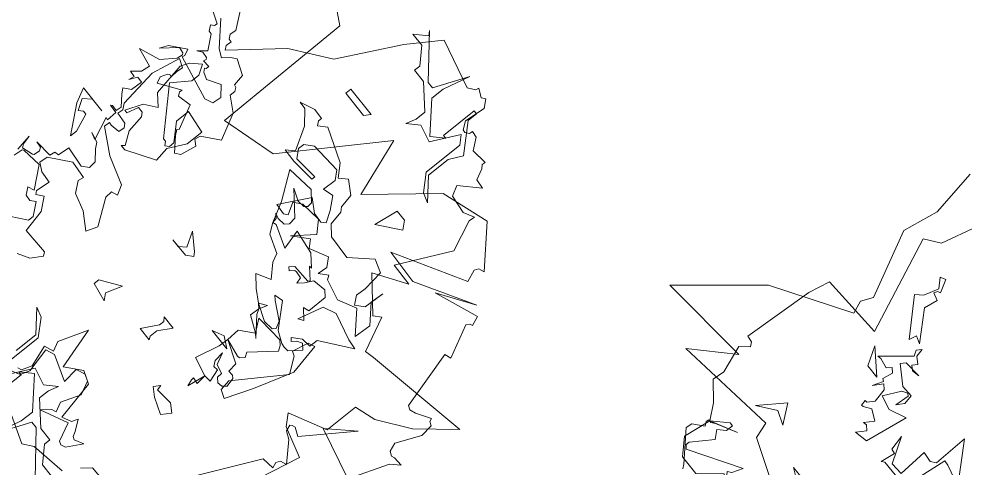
# Model space of a CAD drawing. Header units: metres. Extents: x -71 to 881, y -503 to 661.
# Drawn here: x 131.92 to 137.19, y -235.03 to -232.53 of the extents above; entities that cross this region are included whole.
import ezdxf

# ---------------------------------------------------------------- set-up
doc = ezdxf.new("R2010")
doc.units = ezdxf.units.M
doc.layers.add('ARBRE', color=100, linetype='Continuous', lineweight=13, true_color=0x00ff3f)

# ---------------------------------------------------------------- blocks, each defined once
blk = doc.blocks.new('WMF2', base_point=(0, 0.01))
at = {"color": 251, "lineweight": 0, "true_color": 0x636466}
for points in [[(81.23, -212.64), (86.45, -202.37), (92.4, -197.64), (98.49, -189.57), (98.99, -190.16), (98.92, -191.16), (99.46, -191.2), (99.98, -191.79), (99.88, -192.88), (107.36, -202.17)], [(213.62, -166.42), (215.13, -160.27), (217.5, -158.38), (210.72, -142.97), (221.5, -142.28), (222.26, -138.6), (222.84, -126.51), (221.75, -126.41), (221.24, -125.83), (222.46, -124.38), (220.76, -119.93), (220.93, -117.85), (217.92, -115.52), (216.01, -113.25), (211.75, -115.52), (215.09, -113.71), (215.69, -113.21), (216.23, -113.25), (216.29, -112.71), (215.78, -112.1), (217.44, -110.7), (217.53, -109.6), (213.13, -105.6), (212.64, -105.02)], [(41.63, -148.52), (39.67, -158.01), (44.92, -159.4), (46.44, -161.06), (40.43, -164.26), (40.42, -170.12), (36.91, -171.27), (31.95, -175.08), (27.13, -180.99), (44.83, -177.37), (46.41, -176.96), (49.12, -182.48), (50.2, -181.46), (55.69, -185.68), (50.55, -189.17), (54.41, -189.22), (50.23, -198.2), (52.48, -203.12), (52.39, -204.21), (54.12, -203.26), (57.28, -203.53), (58.15, -205.15), (55.25, -208.11), (56.89, -208.24), (57.74, -209.97), (58.25, -210.45), (58.2, -211), (60.88, -210.67), (62.28, -212.43), (63.37, -212.54), (63.42, -211.98), (64, -211.48), (64.56, -211.53), (65.45, -212.71), (65.14, -216.33), (66.13, -217.51), (66.73, -217.02), (68.24, -217.69), (68.28, -217.15), (69.45, -216.26), (77.76, -218.17), (81.23, -212.64), (81.23, -212.64)], [(220.92, -170.8), (219.49, -162.84), (220.49, -156.77), (215.08, -146.26), (215.94, -144.26), (215.12, -142.21), (227.2, -134.24), (237.13, -121.84), (221.43, -123.58), (227.53, -117.47), (210.08, -120.09), (209.21, -117.47), (201.41, -114.58)], [(48.13, -142.44), (43.19, -153.31), (41.06, -153.59), (41.43, -154.51), (41.13, -155.22), (40.11, -155.63), (43.05, -158.46), (44.35, -159.02), (44.76, -160.04), (44.45, -160.3), (43.92, -160.51), (42.49, -159.91), (37.1, -168.03), (40.97, -163.9), (32.15, -161.95), (29.82, -168.64), (28.52, -170), (30.14, -169.93), (30.65, -169.72), (31.37, -170.03), (31.94, -171.46), (30.17, -175.61), (30.45, -177.74), (31.15, -178.04), (31.35, -178.56), (33.6, -177.07), (34.61, -176.66), (35.32, -176.96), (38.04, -186.65), (37.02, -187.05), (39.7, -192.27), (39.35, -192.88), (38.94, -193.04), (39.56, -194.57), (39.97, -194.4), (46.81, -191.62), (41.05, -195.63), (50.47, -189.97), (56.38, -190.15), (44.99, -196.88), (45.76, -198.84), (45.47, -199.54), (44.55, -199.92), (50.64, -205.39), (58.51, -202.62), (66.66, -192.17), (70.16, -201.76), (80.62, -185.19), (89.7, -182.43), (90.01, -206.45), (97.85, -210.62)], [(102.97, -192.24), (99.24, -188.97), (97.85, -188.34), (97.03, -189.52), (96.18, -190.24), (93.53, -189.23), (93.18, -187.24), (92.71, -187.16), (92.29, -186.66), (92.32, -185.67), (89.73, -184.22), (87.53, -180.05), (90.18, -177.78), (90.31, -176.8), (89.34, -176.22), (89.8, -173.49), (90.58, -172.83), (92.72, -174.77), (93.38, -175.55), (93.1, -175.8), (95.08, -179.67), (97.34, -179.08), (97.82, -179.64), (97.78, -180.15), (101.14, -177.68), (101.63, -178.7), (101.22, -179.9), (100.95, -180.15), (100.54, -180.1), (100.64, -181.36), (100.55, -182.4), (102.01, -182.98), (102.92, -178.07), (101.94, -171.52), (101.24, -170.69), (101.31, -169.75), (99.34, -169.6), (98.87, -169.05), (98.94, -168.01), (100.49, -167.68), (101, -167.72), (101.03, -166.73), (96.75, -164.41), (91.89, -162.99), (91.03, -161.43), (92.05, -161.03), (91.94, -159.79), (89, -155.76), (89.67, -153.85), (92.49, -155.57), (95.44, -156.33), (96.81, -157.94), (96.68, -158.92), (99.66, -159.16), (102.89, -156.4), (103, -154.96), (101.56, -154.29), (99.54, -154.17), (99.73, -151.7), (99.31, -151.21), (98.26, -152.1), (96.65, -150.2), (95.72, -146.4), (91.23, -146.56), (90.77, -146.01), (91.89, -144.08), (93.76, -142.97)], [(99.24, -145.7), (96.84, -147.73), (96.81, -148.71), (98.38, -150.55), (99.16, -149.88), (100.2, -149.96), (101.09, -151.02), (100.03, -151.47), (102.77, -154.68), (106.07, -154.17), (106.29, -153.98), (106.42, -152.45)], [(106.84, -153.51), (107.36, -156.24), (106.96, -154.77), (106.52, -154.26), (104.73, -154.84), (104.51, -155.03), (104.42, -156.07), (104.84, -156.57), (105.88, -156.64), (102.86, -156.92), (102.73, -157.89), (102.04, -158.1), (101.88, -160.07), (98.36, -159.78), (97.31, -160.68), (97.47, -161.98), (99.06, -163.31), (99.78, -164.14), (101.47, -164.52), (100.3, -164.17), (101.94, -167.79), (101.51, -167.75), (101.59, -169.52), (103.08, -169.59), (102.8, -169.82), (101.82, -169.79), (101.75, -170.73), (103.34, -172.15), (104, -172.92), (102.95, -173.82), (102.84, -175.84), (103.82, -175.87), (104.45, -174.47), (104.32, -175.45), (105.36, -175.53), (104.26, -176.94), (104.08, -178.42), (106.33, -178.82), (107.3, -178.94), (103.92, -180.38), (102.29, -182.75), (102.16, -183.73), (102.39, -184), (103.43, -184.08), (105.34, -181.48), (104.76, -182.94), (102.36, -184.98), (101.88, -183.96), (101.97, -183.49), (94.36, -182.12), (93.06, -182.73), (92.94, -184.28), (94.55, -185.59), (96.67, -184.27), (97.88, -184.67), (98.3, -185.17), (98.08, -185.36), (98.04, -185.87), (99.3, -185.77), (99.21, -186.22), (99.44, -186.5), (100.48, -186.59), (101.25, -185.92), (100.16, -187.33), (101.95, -189.45), (102.48, -189.49), (103.14, -190.28), (102.64, -190.71), (102.6, -191.22), (104.51, -191.89)], [(216.62, -108.51), (216.01, -113.25), (213.7, -115.58), (213.1, -115.58), (213.1, -114.35), (214.19, -113.25), (213.1, -112.03), (215.41, -108.51), (215.41, -107.9), (214.8, -107.41), (206.64, -112.66), (207.25, -110.82), (207.86, -110.33), (206.64, -109.11), (207.25, -109.11), (207.86, -109.72), (210.77, -106.2), (214.19, -106.2), (216.62, -108.51), (216.62, -108.51)], [(194.63, -115.87), (201.7, -119.08), (199.51, -119.1), (194.63, -115.87), (194.63, -115.87)], [(79.28, -131.51), (78.66, -131.81), (78.08, -133.54), (79.32, -137.06), (77.83, -137.7), (78.59, -139.25), (76.91, -144.21), (74.85, -137.35), (72.31, -139.57), (70.12, -138.82), (68.65, -132.15), (67.1, -132.91), (66.75, -133.95), (65.48, -132.37), (65.1, -131.6), (64.53, -131.41), (63.1, -132.21), (64.5, -129.59), (65.26, -129.22), (65.84, -129.4), (67.29, -132.34), (71.77, -130.12), (70.62, -131.65), (69.87, -131.93), (70.65, -133.46), (69.51, -136.82), (70.57, -138.98), (71.73, -139.36), (73.23, -138.72), (72.87, -136.03), (77.25, -137.51), (78.75, -136.87), (77.7, -132.76), (78.24, -131.16), (79.66, -130.35)], [(74.87, -126.28), (69.33, -124.41), (67.74, -125.68), (61.86, -126.76)], [(60.34, -129.35), (59.17, -130.88), (54.25, -131.01)], [(208.1, -122), (210.46, -122.83), (213.34, -120.5), (210.43, -124.86), (208.1, -122), (208.1, -122)], [(81.01, -137.11), (81.01, -130.16)], [(79.79, -128.95), (77.48, -133.7), (74.56, -133.08), (72.85, -134.78), (73.33, -133.08), (73.33, -131.26), (69.33, -128.34), (67, -128.34), (67, -127.23), (64.57, -124.92), (62.26, -124.92)], [(63.48, -122.5), (69.93, -127.84), (71.03, -127.84), (73.33, -122), (72.24, -126.63), (72.24, -128.95), (76.88, -133.08), (78.71, -131.26), (78.09, -131.26), (78.09, -124.92)], [(81.61, -133.08), (81.61, -137.11), (85.03, -140.02), (83.32, -139.54), (81.01, -137.11), (81.01, -137.11)], [(190.5, -128.76), (189.64, -129.45), (189.46, -131.17), (193.19, -131.13), (193.65, -130.73), (193.32, -133.22), (194.17, -133.3), (194.78, -135.8), (192.24, -131.89), (190.15, -132.02), (190.49, -137.07), (188.78, -136.9), (187.93, -137.58), (188.18, -143.5), (182.86, -137.92), (186.5, -138.74), (187.36, -138.82), (188.57, -127.35), (187.03, -126.24), (188.66, -126.48), (190.5, -128.76), (190.5, -128.76)], [(198.96, -132.02), (199.76, -132.54), (200.36, -132.4), (199.38, -133.95), (201.26, -134.85), (202.39, -133.98), (202.72, -133.9), (202.93, -134.84), (202.59, -134.91), (201.88, -136.06), (202.37, -138.31), (203.19, -138.84), (204.17, -137.22), (203.51, -139.04), (203.93, -139.29), (203.69, -141.03), (204.43, -141.55), (204.96, -140.74), (206.69, -141.04), (207.29, -140.91), (203.63, -145.45), (204.17, -146.3), (203.66, -147.12), (203.34, -145.79), (202.2, -145.06), (202.72, -144.26), (201.92, -143.8), (200.66, -144.08), (203.6, -143.77), (204.12, -142.96), (200.96, -141), (198.96, -141.1), (198.59, -139.51), (199.36, -138.28), (199.2, -140.69), (199.61, -140.96), (200.47, -140.41), (201.83, -137.47), (199.42, -136.95), (196.65, -138.27), (197.74, -130.97), (199.93, -130.47), (198.96, -132.02), (198.96, -132.02)], [(208.87, -141.57), (204.74, -138.66), (207.06, -138.66), (208.87, -141.57), (208.87, -141.57)], [(59.05, -144.81), (61.87, -145.83), (63.32, -146.72), (62.67, -147.76), (62.48, -146.91), (59.55, -147.25), (58.09, -146.36), (59.05, -144.81), (59.05, -144.81)], [(208.96, -155.15), (209.4, -154.92), (209.63, -154.33), (208.3, -153.97), (208.67, -151.63), (204.64, -147.41), (205.96, -147.79), (206.24, -146.5), (211.37, -151.69), (210.33, -152.81), (209.63, -155.34), (210.96, -156.71), (210.11, -157.18), (208.96, -155.15), (208.96, -155.15)], [(82.25, -150.59), (79.04, -152.94), (79.92, -150.11), (79.04, -149.13), (82.25, -149.63), (82.25, -150.59), (82.25, -150.59)], [(59.93, -151.15), (60.32, -152.23), (60.38, -152.67), (59.29, -152.55), (59.49, -154.26), (58.26, -154.43), (58.99, -156.48), (59.78, -156.36), (60.39, -157.12), (60.6, -158.84), (59.69, -157), (58.12, -156.61), (58.04, -155.76), (57.3, -155.21), (56.47, -155.37), (55.94, -156.07), (56.34, -157.53), (56.79, -157.86), (57.66, -157.75), (57.9, -159.41), (61.78, -160.83), (58.66, -160.38), (58.28, -160.48), (57.75, -161.18), (58.26, -161.95), (55.2, -166.06), (55.75, -166.8), (56.5, -167.36), (60.96, -166.95), (61.31, -166.89), (59.77, -164.96), (59.07, -164.44), (62, -167.02), (62.51, -167.79), (63.26, -168.35), (60.34, -167.25), (58.66, -167.5), (58.28, -168), (58.89, -169.15), (61.9, -170.7), (62.6, -171.21), (61.18, -171.65), (57.84, -168.06), (55.81, -167.24), (55.17, -167.15), (54.29, -167.27), (52.87, -169.18), (53.82, -169.88), (54.6, -169.37), (55.15, -168.63), (55.66, -169.01), (54.32, -170.26), (52.66, -170.5), (52.66, -171.97), (47.81, -175.9), (49.56, -176.04), (54.15, -177.07), (56.26, -176.06), (57.34, -171.75), (56.54, -172.31), (58.19, -173.55), (57.21, -173.91), (57.26, -177.31), (58.26, -178.06), (60.53, -177.56), (61.17, -176.18), (61.91, -175.17), (62.25, -176.19), (63.37, -176.26), (63.72, -176.21), (64.28, -175.46), (64.78, -175.83), (64.22, -176.58), (61.08, -176.8), (60.89, -177.07), (62.8, -178.48), (62.37, -178.54), (64.31, -180), (68.46, -180.44), (67.52, -177.18), (71.39, -178.5), (71.97, -178.23), (72.13, -179.07), (72.84, -179.59), (71.95, -179.32), (70.65, -179.51), (70.12, -180.21), (70.34, -181.46), (74.19, -184.37), (72.12, -183.59), (70.89, -183.77), (70.51, -184.27), (70.59, -185.1), (72.3, -186.38), (76.95, -185.71), (73.74, -181.48), (71.97, -178.23), (70.82, -176.69), (67.68, -175.65), (66.98, -174.25), (64.97, -172.31), (67.26, -170.98), (65.32, -169.52), (63.26, -168.35), (62.04, -169.25), (62.51, -167.79), (62.6, -166.17), (59.77, -164.96), (61.9, -163.05), (61.78, -160.83), (61.83, -159.09), (62.73, -154.97), (59.49, -154.26), (59.93, -151.15), (59.93, -151.15)], [(70.48, -153.72), (70.48, -154.59), (70.98, -155.09), (68.65, -155.09), (70, -152.75), (70, -151.4), (69.61, -150.88), (71.95, -150.88), (70.48, -153.72), (70.48, -153.72)], [(56.45, -156.83), (51.18, -165.09), (52.99, -167.49), (53.79, -167.78), (53.24, -170.6), (52.14, -171.11), (51.01, -165.85), (52.98, -159.15), (54.67, -154.45), (56.12, -154.97), (56.45, -156.83), (56.45, -156.83)], [(62.6, -160.74), (60.66, -159.76), (64.44, -159.76), (62.6, -160.74), (62.6, -160.74)], [(105.63, -167.93), (106.73, -166.71), (105.63, -165.01), (105.03, -165.6), (104.42, -165.6), (103.21, -162.7), (103.21, -161.47), (106.73, -165.6), (107.95, -167.93), (103.21, -167.93), (105.63, -167.93), (105.63, -167.93)], [(78.47, -163.95), (77.51, -164.92), (78.97, -167.27), (76.15, -165.41), (75.64, -164.92), (76.63, -163.95), (79.84, -163.95), (78.47, -163.95), (78.47, -163.95)], [(96.52, -167.41), (97.97, -169.37), (98.48, -172.36), (98.99, -172.89), (99.94, -172.89), (100.46, -170.92), (100.97, -170.92), (99.94, -173.81), (97.97, -175.37), (99.94, -176.82), (100.97, -182.31), (100.46, -183.77), (98.99, -185.32), (97.97, -183.77), (97.97, -182.31), (99.94, -179.3), (93.53, -172.89), (93, -172.89), (92.49, -172.36), (91.96, -172.89), (91.96, -173.81), (94.45, -176.31), (94.45, -178.79), (90.5, -178.38), (90.5, -175.37), (91.96, -172.36), (91.54, -169.88), (96, -166.89), (96.93, -166.89), (96.52, -167.41), (96.52, -167.41)], [(52.76, -180.21), (55.75, -178.63), (59.24, -179.37), (59.71, -180), (60.98, -178.83), (60.92, -180.53), (62.07, -181.8), (65.07, -180.21), (66.12, -181.35), (68.53, -179.14), (66.06, -182.57), (67.81, -184.35), (71.26, -183.89), (72.51, -182.83), (71.38, -180.95), (72, -180.48), (73.83, -180.56), (71.19, -185.7), (68.92, -184.4), (67.21, -184.32), (66.57, -184.91), (67.73, -186.66), (69.36, -188.54), (71.08, -188), (71, -190.33), (72.16, -191.6), (77.42, -191.2), (78.69, -190.03), (78.74, -188.92), (77.57, -187.67), (73.52, -188.11), (73.54, -187.51), (77.6, -187.05), (79.9, -187.14), (78.75, -188.32), (80.93, -191.95), (83.16, -193.74), (84.39, -193.79), (82.02, -194.91), (80.2, -194.84), (80.22, -194.22), (79.64, -193.6), (78.5, -194.76), (72.73, -192.72), (70.97, -190.94), (69.83, -192.11), (67.56, -190.81), (67.04, -188.46), (66.45, -187.83), (65.94, -185.49), (64.29, -184.21), (60.16, -184.05), (57.09, -187.45), (54.82, -186.75), (54.35, -183.2), (54.41, -181.49), (53.37, -180.24), (52.1, -181.39), (51.95, -184.94), (52.04, -182.63), (49.22, -180.06), (49.34, -177.15), (52.76, -180.21), (52.76, -180.21)], [(59.05, -195.06), (57.96, -193.84), (61.5, -190.92), (60.89, -195.06), (59.05, -195.06), (59.05, -195.06)], [(62.92, -202.64), (62.92, -209.57), (64.13, -210.8), (66.44, -206.05), (69.38, -206.67), (71.07, -204.94), (70.59, -206.67), (70.59, -208.49), (74.6, -211.4), (76.92, -211.4), (76.92, -212.49), (79.35, -214.81), (81.66, -214.81), (79.84, -216.64), (80.44, -217.25), (73.99, -211.89), (72.89, -211.89), (70.59, -217.73), (71.68, -213.12), (71.68, -210.8), (67.05, -206.67), (65.23, -208.49), (65.83, -208.49), (65.83, -214.81), (65.23, -214.81), (65.23, -213.12), (61.21, -208.97), (62.31, -206.67), (62.31, -202.64), (58.89, -199.71), (60.6, -200.21), (62.92, -202.64), (62.92, -202.64)], [(80.95, -201.5), (75.73, -201.5), (76.34, -200.42), (80.95, -200.42), (80.95, -201.5), (80.95, -201.5)]]:
    blk.add_lwpolyline(points, dxfattribs=at)

msp = doc.modelspace()

# ---------------------------------------------------------------- block references
at = {"layer": 'ARBRE', "color": 251, "lineweight": 5, "true_color": 0x636466, "xscale": 0.03451886634015593, "yscale": 0.03451886634015593, "zscale": 0.03451886634015593, "rotation": 128.5771086415459}
for p in [(130.0752, -239.4386), (137.3594, -243.029)]:
    msp.add_blockref('WMF2', p, dxfattribs=at)

doc.saveas('drawing.dxf')
